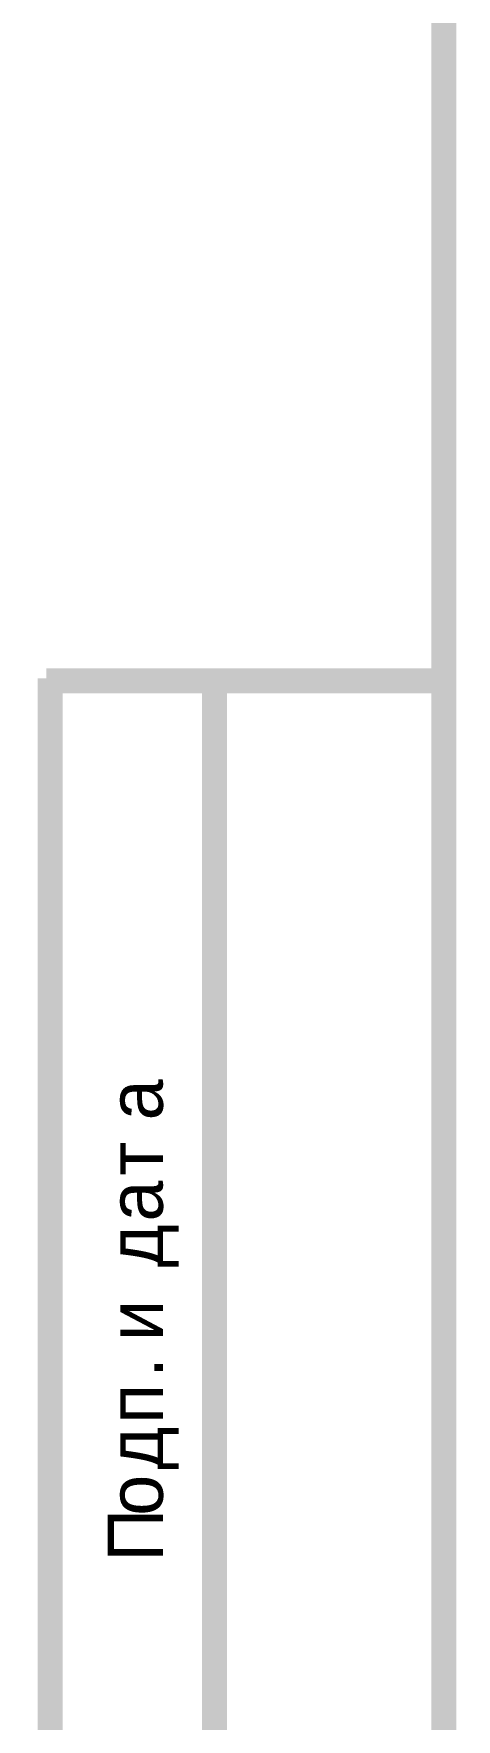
# Model space of a CAD drawing. Extents: x 7 to 406, y 3 to 288.
# Drawn here: x 6.8 to 19.5, y 117.2 to 167.5 of the extents above; entities that cross this region are included whole.
import ezdxf

# ---------------------------------------------------------------- set-up
doc = ezdxf.new("R2010")
doc.units = 0
doc.layers.add('SHEET', color=255, linetype='CONTINUOUS')

msp = doc.modelspace()

# ---------------------------------------------------------------- linework, layer by layer
at = {"layer": 'SHEET', "const_width": 0.749}
for points in [[(19.095, 287.307), (19.095, 6.28)], [(7.223, 148.201), (18.975, 148.201)], [(7.343, 6.28), (7.343, 148.269)], [(12.249, 148.269), (12.249, 6.28)]]:
    msp.add_lwpolyline(points, dxfattribs=at)

# ---------------------------------------------------------------- texts
at = {"layer": 'SHEET'}
for s, p in [('а', (10.705, 135.074)), ('т', (10.705, 133.427)), ('а', (10.705, 132.054)), ('д', (10.705, 130.681)), ('и', (10.705, 128.485)), ('.', (10.705, 127.387)), ('п', (10.705, 126.014)), ('д', (10.705, 124.642)), ('о', (10.705, 123.269)), ('П', (10.705, 121.896))]:
    msp.add_text(s, height=1.647, rotation=90, dxfattribs=at).set_placement(p)

doc.saveas('drawing.dxf')
